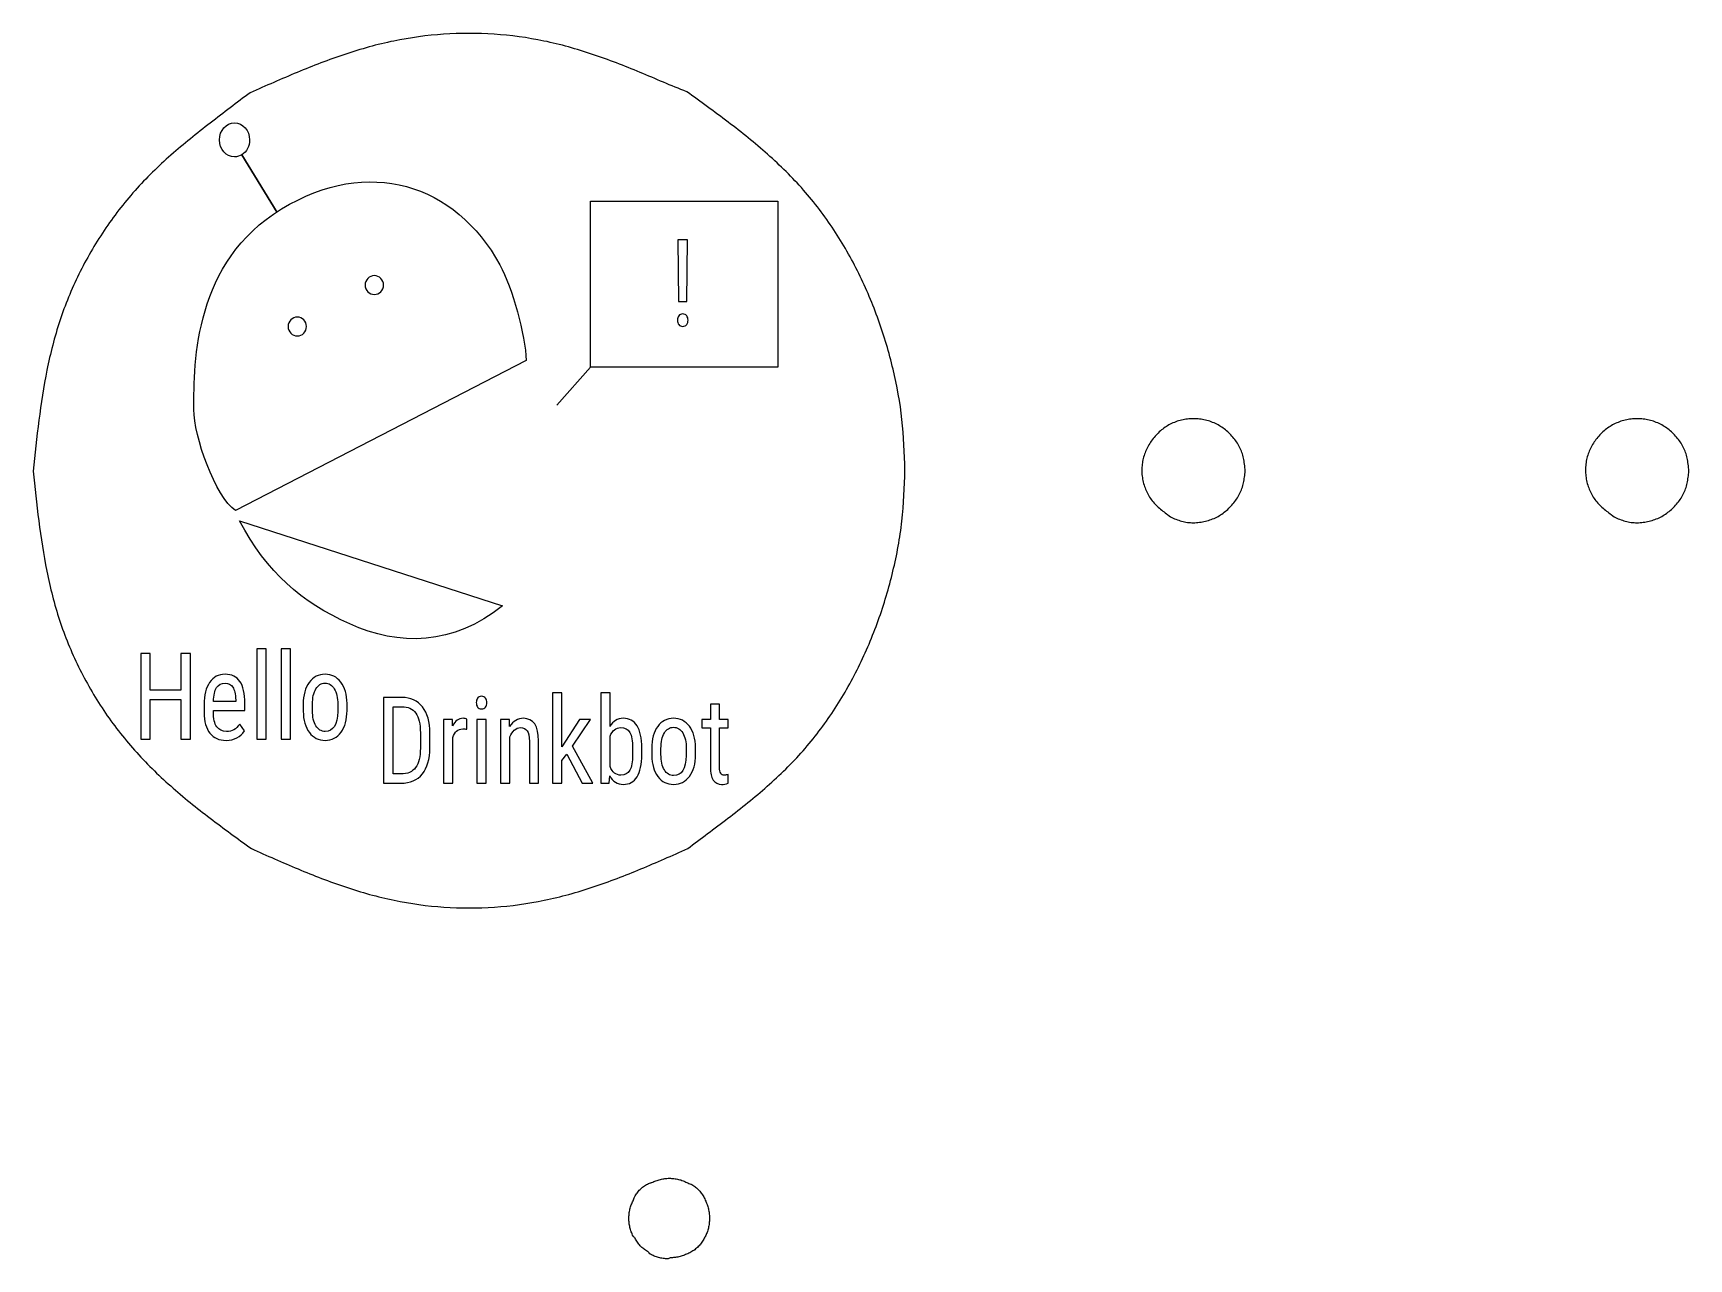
# Model space of a CAD drawing. Extents: x 594 to 1131, y 303 to 853.
# Drawn here: x 680.4 to 736.9, y 757.6 to 799.4 of the extents above; entities that cross this region are included whole.
import ezdxf

# ---------------------------------------------------------------- set-up
doc = ezdxf.new("R2010")
doc.units = 0
doc.layers.get('0').update_dxf_attribs({"linetype": 'CONTINUOUS'})

msp = doc.modelspace()

# ---------------------------------------------------------------- linework, layer by layer
at = {"color": 0}
for p, q in [((687.509558, 795.301852), (688.712397, 793.329554)), ((688.712397, 793.329554), (687.509558, 795.301852)), ((699.393688, 793.712115), (705.791268, 793.712115)), ((699.393688, 788.05327), (699.393688, 793.712115)), ((699.393688, 793.712115), (705.791266, 793.712115)), ((699.393688, 788.05327), (699.393688, 793.712115)), ((705.791266, 793.712115), (705.791266, 788.05327)), ((705.791268, 793.712115), (705.791268, 788.05327)), ((702.704044, 792.393861), (702.372027, 792.393861)), ((702.372027, 792.393861), (702.395232, 790.293899)), ((702.679053, 790.293899), (702.704044, 792.393861)), ((702.395232, 790.293899), (702.679053, 790.293899)), ((697.204942, 788.279176), (687.292233, 783.164139)), ((699.393688, 788.05327), (698.245909, 786.76114)), ((705.791268, 788.05327), (699.393688, 788.05327)), ((705.791266, 788.05327), (699.393688, 788.05327)), ((687.429729, 782.815679), (696.394533, 779.914667)), ((684.382921, 778.288715), (684.056259, 778.288715)), ((684.056259, 778.288715), (684.056259, 775.362835)), ((684.382921, 777.030747), (684.382921, 778.288715)), ((685.757401, 778.288715), (685.428954, 778.288715)), ((685.428954, 778.288715), (685.428954, 777.030747)), ((685.757401, 775.362835), (685.757401, 778.288715)), ((688.331427, 778.449477), (688.015475, 778.449477)), ((688.015475, 778.449477), (688.015475, 775.362835)), ((688.331427, 775.362835), (688.331427, 778.449477)), ((689.16861, 778.449477), (688.852658, 778.449477)), ((688.852658, 778.449477), (688.852658, 775.362835)), ((689.16861, 775.362835), (689.16861, 778.449477)), ((685.428954, 777.030747), (684.382921, 777.030747)), ((684.382921, 775.362835), (684.382921, 776.71525)), ((684.382921, 776.71525), (685.428954, 776.71525)), ((685.428954, 776.71525), (685.428954, 775.362835)), ((687.296104, 776.648936), (686.535678, 776.648936)), ((687.296104, 776.697164), (687.296104, 776.648936)), ((692.96099, 776.784786), (692.341582, 776.784786)), ((692.341582, 776.784786), (692.341582, 773.858906)), ((698.419638, 776.945548), (698.103686, 776.945548)), ((698.103686, 776.945548), (698.103686, 773.858906)), ((698.419638, 775.098787), (698.419638, 776.945548)), ((700.065443, 776.945548), (699.751276, 776.945548)), ((699.751276, 776.945548), (699.751276, 773.858906)), ((700.065443, 775.794086), (700.065443, 776.945548)), ((686.219726, 776.538411), (686.219726, 776.275162)), ((686.533893, 776.293248), (686.533893, 776.343487)), ((686.533893, 776.343487), (687.612056, 776.343487)), ((687.612056, 776.343487), (687.612056, 776.576592)), ((689.598804, 776.550469), (689.598804, 776.313344)), ((689.914756, 776.345496), (689.914756, 776.552478)), ((690.776929, 776.550469), (690.776929, 776.305305)), ((691.092881, 776.345496), (691.092881, 776.574583)), ((692.668244, 774.174402), (692.668244, 776.469289)), ((692.668244, 776.469289), (692.96099, 776.469289)), ((694.690692, 776.03322), (694.383666, 776.03322)), ((694.383666, 776.03322), (694.383666, 773.858906)), ((694.696048, 775.812172), (694.690692, 776.03322)), ((695.181578, 775.699638), (695.179793, 776.045277)), ((695.836687, 776.03322), (695.520735, 776.03322)), ((695.520735, 776.03322), (695.520735, 773.858906)), ((695.836687, 773.858906), (695.836687, 776.03322)), ((696.332928, 776.03322), (696.332928, 773.858906)), ((696.631029, 776.03322), (696.332928, 776.03322)), ((696.639954, 775.798105), (696.631029, 776.03322)), ((699.021196, 776.03322), (698.419638, 775.098787)), ((698.785571, 775.124911), (699.399624, 776.03322)), ((699.399624, 776.03322), (699.021196, 776.03322)), ((703.487362, 776.03322), (703.192831, 776.03322)), ((703.192831, 776.03322), (703.192831, 775.745857)), ((703.487362, 776.559718), (703.487362, 776.03322)), ((703.801529, 776.559718), (703.487362, 776.559718)), ((703.801529, 776.03322), (703.801529, 776.559718)), ((704.09249, 776.03322), (703.801529, 776.03322)), ((704.09249, 775.745857), (704.09249, 776.03322)), ((687.595991, 775.648188), (687.431767, 775.873256)), ((693.596464, 775.574262), (693.596464, 775.055363)), ((693.919556, 775.072664), (693.919556, 775.56299)), ((700.065443, 774.427227), (700.065443, 775.46088)), ((703.192831, 775.745857), (703.487362, 775.745857)), ((703.487362, 775.745857), (703.487362, 774.395451)), ((703.801529, 774.395765), (703.801529, 775.745857)), ((703.801529, 775.745857), (704.09249, 775.745857)), ((684.056259, 775.362835), (684.382921, 775.362835)), ((685.428954, 775.362835), (685.757401, 775.362835)), ((688.015475, 775.362835), (688.331427, 775.362835)), ((688.852658, 775.362835), (689.16861, 775.362835)), ((694.699618, 773.858906), (694.699618, 775.414284)), ((696.64888, 773.858906), (696.64888, 775.438399)), ((697.314699, 775.287684), (697.314699, 773.858906)), ((697.628866, 773.858906), (697.628866, 775.30376)), ((699.479951, 773.858906), (698.785571, 775.124911)), ((700.834795, 775.045409), (700.834795, 774.826653)), ((701.148962, 774.841567), (701.148962, 775.056587)), ((701.486334, 775.04654), (701.486334, 774.809415)), ((701.802286, 774.841567), (701.802286, 775.048549)), ((702.664459, 775.04654), (702.664459, 774.801377)), ((702.980411, 774.841567), (702.980411, 775.070654)), ((698.419638, 774.636595), (698.587431, 774.853624)), ((698.419638, 773.858906), (698.419638, 774.636595)), ((698.587431, 774.853624), (699.112233, 773.858906)), ((692.341582, 773.858906), (692.923504, 773.858906)), ((692.930645, 774.174402), (692.668244, 774.174402)), ((694.383666, 773.858906), (694.699618, 773.858906)), ((695.520735, 773.858906), (695.836687, 773.858906)), ((696.332928, 773.858906), (696.64888, 773.858906)), ((697.314699, 773.858906), (697.628866, 773.858906)), ((698.103686, 773.858906), (698.419638, 773.858906)), ((699.112233, 773.858906), (699.479951, 773.858906)), ((699.751276, 773.858906), (700.038668, 773.858906)), ((700.038668, 773.858906), (700.054733, 774.116126)), ((704.090705, 773.858654), (704.094275, 774.158326))]:
    msp.add_line(p, q, dxfattribs=at)
at = {"color": 7}
for points in [[(692.688719, 799.180282), (692.123384, 799.063495), (691.566568, 798.906677), (691.018934, 798.723982)], [(694.388747, 799.410946), (693.817696, 799.372555), (693.249027, 799.296064), (692.688719, 799.180282)], [(696.110893, 799.411184), (695.537647, 799.449602), (694.961993, 799.449469), (694.388747, 799.410946)], [(697.810418, 799.180282), (697.250348, 799.296434), (696.681811, 799.372926), (696.110893, 799.411184)], [(699.472318, 798.724167), (698.927383, 798.906836), (698.373186, 799.063575), (697.810418, 799.180282)], [(691.018934, 798.723982), (690.469712, 798.540705), (689.929776, 798.331393), (689.395159, 798.109699)], [(701.088288, 798.109858), (700.556316, 798.331552), (700.018974, 798.540917), (699.472318, 798.724167)], [(689.395159, 798.109699), (688.857976, 797.886946), (688.326163, 797.651705), (687.794351, 797.416438)], [(702.681264, 797.451707), (702.152071, 797.651732), (701.622878, 797.887026), (701.088288, 798.109858)], [(687.794351, 797.416438), (687.32543, 797.075496), (686.891778, 796.734527), (686.430953, 796.382631)], [(704.091996, 796.41327), (703.627362, 796.767018), (703.154313, 797.109362), (702.681264, 797.451707)], [(686.430953, 796.382631), (685.972404, 796.032455), (685.521871, 795.671431), (685.089277, 795.289293)], [(705.440604, 795.314852), (705.006343, 795.699503), (704.553324, 796.062009), (704.091996, 796.41327)], [(685.089277, 795.289293), (684.658033, 794.90832), (684.244622, 794.506312), (683.861611, 794.076867)], [(706.664963, 794.096472), (706.284572, 794.529013), (705.871822, 794.932847), (705.440604, 795.314852)], [(707.697341, 792.739477), (707.384524, 793.214563), (707.040487, 793.669514), (706.664963, 794.096472)], [(683.861611, 794.076867), (683.480108, 793.649115), (683.128794, 793.194084), (682.809548, 792.717808)], [(682.809548, 792.717808), (682.488979, 792.2396), (682.200742, 791.739961), (681.947191, 791.223097)], [(708.549643, 791.247492), (708.296173, 791.761524), (708.012592, 792.26074), (707.697341, 792.739477)], [(681.947191, 791.223097), (681.69462, 790.708271), (681.476471, 790.176353), (681.296846, 789.631973)], [(709.221897, 789.65941), (709.028142, 790.200827), (708.80404, 790.731607), (708.549643, 791.247492)], [(681.296846, 789.631973), (681.115818, 789.083306), (680.973948, 788.521993), (680.859278, 787.955705)], [(709.718652, 787.985682), (709.583185, 788.552314), (709.418085, 789.111299), (709.221897, 789.65941)], [(680.859278, 787.955705), (680.74429, 787.387697), (680.656686, 786.814716), (680.582524, 786.240199)], [(710.022023, 786.272743), (709.959238, 786.848926), (709.853642, 787.421088), (709.718652, 787.985682)], [(680.582524, 786.240199), (680.508017, 785.662852), (680.44711, 785.083944), (680.386176, 784.505036)], [(710.124734, 784.540331), (710.104626, 785.119133), (710.08465, 785.697936), (710.022023, 786.272743)], [(719.46024, 786.221361), (719.394676, 786.201517), (719.330303, 786.178022), (719.26757, 786.150638)], [(719.659974, 786.268774), (719.592558, 786.257001), (719.525804, 786.241099), (719.46024, 786.221361)], [(719.864259, 786.292852), (719.795784, 786.288883), (719.727522, 786.280945), (719.659974, 786.268774)], [(720.06984, 786.292984), (720.001392, 786.296847), (719.932706, 786.296847), (719.864259, 786.292852)], [(720.274072, 786.268907), (720.20655, 786.280813), (720.138314, 786.289015), (720.06984, 786.292984)], [(720.473753, 786.221123), (720.408215, 786.240967), (720.341514, 786.256948), (720.274072, 786.268907)], [(720.666396, 786.150268), (720.603663, 786.177652), (720.53929, 786.201306), (720.473753, 786.221123)], [(734.594274, 786.221097), (734.52879, 786.201253), (734.464443, 786.177599), (734.40171, 786.150241)], [(734.793823, 786.26888), (734.72646, 786.256974), (734.659785, 786.240914), (734.594274, 786.221097)], [(734.998028, 786.292957), (734.929554, 786.288989), (734.861345, 786.281051), (734.793823, 786.26888)], [(735.203636, 786.292957), (735.135162, 786.296926), (735.066476, 786.296926), (734.998028, 786.292957)], [(735.407921, 786.26888), (735.340373, 786.280787), (735.272137, 786.288989), (735.203636, 786.292957)], [(735.607628, 786.221097), (735.542065, 786.24094), (735.475363, 786.256895), (735.407921, 786.26888)], [(735.800271, 786.150241), (735.737512, 786.177626), (735.673166, 786.201279), (735.607628, 786.221097)], [(718.621273, 785.656105), (718.577934, 785.603638), (718.537373, 785.548843), (718.499882, 785.492037)], [(718.760496, 785.807315), (718.711363, 785.759504), (718.664929, 785.708969), (718.621273, 785.656105)], [(718.915489, 785.941961), (718.861276, 785.900131), (718.80955, 785.855072), (718.760496, 785.807315)], [(719.085087, 786.05724), (719.02627, 786.022368), (718.969649, 785.983765), (718.915489, 785.941961)], [(719.26757, 786.150638), (719.204917, 786.12328), (719.143904, 786.092112), (719.085087, 786.05724)], [(720.848932, 786.05724), (720.790036, 786.091901), (720.729023, 786.122936), (720.666396, 786.150268)], [(721.017498, 785.944131), (720.963576, 785.985062), (720.907299, 786.022924), (720.848932, 786.05724)], [(721.172359, 785.812315), (721.123199, 785.859014), (721.071526, 785.90312), (721.017498, 785.944131)], [(721.312773, 785.663963), (721.268561, 785.715795), (721.22173, 785.765378), (721.172359, 785.812315)], [(721.436307, 785.502753), (721.398101, 785.558686), (721.356747, 785.612449), (721.312773, 785.663963)], [(733.755122, 785.663963), (733.71173, 785.612502), (733.671116, 785.558686), (733.633572, 785.502806)], [(733.894742, 785.812289), (733.84553, 785.765458), (733.79891, 785.715901), (733.755122, 785.663963)], [(734.049868, 785.944131), (733.995707, 785.903147), (733.943928, 785.859094), (733.894742, 785.812289)], [(734.218936, 786.05724), (734.16041, 786.022924), (734.103975, 785.985062), (734.049868, 785.944131)], [(734.40171, 786.150241), (734.339004, 786.12291), (734.277938, 786.091848), (734.218936, 786.05724)], [(735.982781, 786.05724), (735.923911, 786.091874), (735.862898, 786.12291), (735.800271, 786.150241)], [(736.151347, 785.944131), (736.097425, 785.985062), (736.041148, 786.022924), (735.982781, 786.05724)], [(736.306208, 785.812289), (736.257048, 785.859014), (736.205375, 785.90312), (736.151347, 785.944131)], [(736.446622, 785.663963), (736.40241, 785.715795), (736.355579, 785.765378), (736.306208, 785.812289)], [(736.570156, 785.502753), (736.53195, 785.558686), (736.490596, 785.612449), (736.446622, 785.663963)], [(718.314224, 785.129584), (718.290676, 785.066878), (718.270462, 785.002823), (718.25411, 784.937841)], [(718.396985, 785.31601), (718.365923, 785.2555), (718.338248, 785.193243), (718.314224, 785.129584)], [(718.499882, 785.492037), (718.462417, 785.435284), (718.428021, 785.37652), (718.396985, 785.31601)], [(721.540235, 785.329266), (721.509253, 785.38922), (721.474354, 785.447058), (721.436307, 785.502753)], [(721.619822, 785.145248), (721.597861, 785.208377), (721.570927, 785.269867), (721.540235, 785.329266)], [(721.673612, 784.948689), (721.659589, 785.015205), (721.642232, 785.081086), (721.619822, 785.145248)], [(733.448073, 785.145248), (733.423731, 785.081007), (733.403226, 785.015284), (733.386742, 784.948557)], [(733.530596, 785.329318), (733.499561, 785.269628), (733.471965, 785.208166), (733.448073, 785.145248)], [(733.633572, 785.502806), (733.596054, 785.446952), (733.561632, 785.389008), (733.530596, 785.329318)], [(736.674084, 785.329266), (736.643102, 785.38922), (736.608203, 785.447058), (736.570156, 785.502753)], [(736.753671, 785.145248), (736.731711, 785.208377), (736.704803, 785.269867), (736.674084, 785.329266)], [(736.807461, 784.948689), (736.793438, 785.015205), (736.776081, 785.081086), (736.753671, 785.145248)], [(680.386176, 784.505036), (680.446184, 783.962322), (680.506165, 783.384287), (680.579745, 782.807813)], [(710.020039, 782.805088), (710.083512, 783.380794), (710.104123, 783.960576), (710.124734, 784.540331)], [(718.203099, 784.540331), (718.202966, 784.471804), (718.207411, 784.403224), (718.215878, 784.335199)], [(718.216592, 784.740435), (718.208126, 784.674104), (718.203363, 784.607218), (718.203099, 784.540331)], [(718.25411, 784.937841), (718.237706, 784.872859), (718.225191, 784.806925), (718.216592, 784.740435)], [(721.70732, 784.746044), (721.698271, 784.813937), (721.687688, 784.881643), (721.673612, 784.948689)], [(721.706261, 784.304852), (721.715522, 784.371447), (721.723195, 784.438255), (721.730868, 784.505036)], [(721.730868, 784.505036), (721.723459, 784.573668), (721.716315, 784.677597), (721.70732, 784.746044)], [(733.349489, 784.745859), (733.341022, 784.677676), (733.337054, 784.609017), (733.337054, 784.540331)], [(733.337054, 784.540331), (733.337107, 784.471751), (733.341525, 784.403171), (733.349727, 784.335067)], [(733.386742, 784.948557), (733.370338, 784.881829), (733.357823, 784.814095), (733.349489, 784.745859)], [(736.841169, 784.746044), (736.83212, 784.813937), (736.821537, 784.881643), (736.807461, 784.948689)], [(736.841116, 784.299348), (736.850112, 784.36777), (736.85752, 784.436403), (736.864664, 784.505036)], [(736.864664, 784.505036), (736.857255, 784.573668), (736.850165, 784.677597), (736.841169, 784.746044)], [(718.215878, 784.335199), (718.224318, 784.267016), (718.236754, 784.199389), (718.253211, 784.132714)], [(718.253211, 784.132714), (718.269615, 784.065827), (718.29012, 783.999919), (718.314224, 783.935388)], [(718.314224, 783.935388), (718.338036, 783.87202), (718.365129, 783.809975), (718.395874, 783.749729)], [(721.619822, 783.915782), (721.641518, 783.978435), (721.658504, 784.042676), (721.672342, 784.107499)], [(721.672342, 784.107499), (721.686365, 784.172798), (721.696948, 784.238732), (721.706261, 784.304852)], [(733.349727, 784.335067), (733.358326, 784.266937), (733.370762, 784.199309), (733.387219, 784.132634)], [(733.387219, 784.132634), (733.403623, 784.065801), (733.424049, 783.999919), (733.448073, 783.935388)], [(733.448073, 783.935388), (733.471621, 783.872046), (733.498873, 783.810002), (733.529564, 783.749756)], [(736.753671, 783.900119), (736.776161, 783.96428), (736.793491, 784.030161), (736.807461, 784.096678)], [(736.807461, 784.096678), (736.821484, 784.163749), (736.832067, 784.23143), (736.841116, 784.299348)], [(718.395874, 783.749729), (718.426513, 783.689669), (718.460644, 783.631381), (718.498347, 783.575448)], [(718.498347, 783.575448), (718.535812, 783.519912), (718.576796, 783.466731), (718.621273, 783.416672)], [(718.621273, 783.416672), (718.665987, 783.366375), (718.714247, 783.319252), (718.764544, 783.274538)], [(721.172676, 783.237946), (721.221968, 783.285888), (721.268667, 783.336477), (721.312773, 783.389235)], [(721.312773, 783.389235), (721.35672, 783.441807), (721.398075, 783.496523), (721.43628, 783.553382)], [(721.43628, 783.553382), (721.474301, 783.60995), (721.5092, 783.668661), (721.540182, 783.729409)], [(721.540182, 783.729409), (721.5709, 783.789655), (721.597756, 783.851912), (721.619822, 783.915782)], [(733.529564, 783.749756), (733.560203, 783.689669), (733.594361, 783.631381), (733.63209, 783.575475)], [(733.63209, 783.575475), (733.669582, 783.519939), (733.710619, 783.466731), (733.755122, 783.416672)], [(733.755122, 783.416672), (733.799863, 783.366375), (733.848123, 783.319252), (733.898447, 783.274538)], [(736.306155, 783.232945), (736.355553, 783.279935), (736.402384, 783.329545), (736.446622, 783.381403)], [(736.446622, 783.381403), (736.490596, 783.43297), (736.531977, 783.486734), (736.570183, 783.542667)], [(736.570183, 783.542667), (736.608203, 783.598361), (736.643102, 783.656199), (736.674084, 783.716154)], [(736.674084, 783.716154), (736.704803, 783.775553), (736.731658, 783.837016), (736.753671, 783.900119)], [(680.579745, 782.807813), (680.652982, 782.23417), (680.739686, 781.662061), (680.853854, 781.0949)], [(709.713678, 781.089609), (709.8497, 781.65497), (709.956406, 782.227978), (710.020039, 782.805088)], [(718.764544, 783.274538), (718.815159, 783.229532), (718.867811, 783.186987), (718.921416, 783.145659)], [(718.921416, 783.145659), (718.975364, 783.104067), (719.030213, 783.063744), (719.085087, 783.023395)], [(719.085087, 783.023395), (719.147635, 782.95971), (719.210182, 782.931294), (719.273418, 782.904386)], [(719.273418, 782.904386), (719.336177, 782.877689), (719.399597, 782.852501), (719.464209, 782.830541)], [(719.464209, 782.830541), (719.528344, 782.808845), (719.593643, 782.790086), (719.659974, 782.77646)], [(720.274045, 782.776513), (720.341646, 782.788895), (720.408586, 782.804876), (720.474388, 782.824693)], [(720.474388, 782.824693), (720.539872, 782.844537), (720.604245, 782.8679), (720.666978, 782.895205)], [(720.666978, 782.895205), (720.729473, 782.922404), (720.790327, 782.95336), (720.848932, 782.988126)], [(720.848932, 782.988126), (720.90759, 783.022919), (720.963973, 783.061495), (721.017895, 783.103247)], [(721.017895, 783.103247), (721.072002, 783.14513), (721.123622, 783.190215), (721.172676, 783.237946)], [(733.898447, 783.274538), (733.949035, 783.229559), (734.001713, 783.186987), (734.055291, 783.145659)], [(734.055291, 783.145659), (734.109214, 783.104067), (734.164088, 783.063744), (734.218936, 783.023395)], [(734.218936, 783.023395), (734.281484, 782.959737), (734.344031, 782.93132), (734.40724, 782.904412)], [(734.40724, 782.904412), (734.469999, 782.877716), (734.53342, 782.852554), (734.598031, 782.830567)], [(734.598031, 782.830567), (734.662166, 782.808871), (734.727465, 782.790112), (734.793823, 782.77646)], [(735.407921, 782.776407), (735.475469, 782.788895), (735.542303, 782.805061), (735.608025, 782.824958)], [(735.608025, 782.824958), (735.673483, 782.844802), (735.737803, 782.868323), (735.800536, 782.895602)], [(735.800536, 782.895602), (735.863057, 782.922774), (735.923991, 782.953625), (735.982781, 782.988126)], [(735.982781, 782.988126), (736.041122, 783.022363), (736.097372, 783.060172), (736.151241, 783.101077)], [(736.151241, 783.101077), (736.205296, 783.142087), (736.256969, 783.18622), (736.306155, 783.232945)], [(719.659974, 782.77646), (719.726755, 782.762701), (719.794567, 782.754235), (719.862645, 782.750001)], [(719.862645, 782.750001), (719.931251, 782.745768), (720.000122, 782.746297), (720.068702, 782.750001)], [(720.068702, 782.750001), (720.137573, 782.755346), (720.206153, 782.764077), (720.274045, 782.776513)], [(734.793823, 782.77646), (734.860604, 782.762701), (734.928469, 782.75397), (734.996547, 782.749948)], [(734.996547, 782.749948), (735.06518, 782.745715), (735.134051, 782.746244), (735.202631, 782.749948)], [(735.202631, 782.749948), (735.271475, 782.75524), (735.340055, 782.763971), (735.407921, 782.776407)], [(680.853854, 781.0949), (680.967651, 780.529512), (681.108727, 779.969045), (681.289014, 779.421226)], [(709.214065, 779.413394), (709.411074, 779.962351), (709.577153, 780.52213), (709.713678, 781.089609)], [(681.289014, 779.421226), (681.467846, 778.877904), (681.685228, 778.347044), (681.937005, 777.833196)], [(708.539351, 777.822322), (708.794568, 778.339186), (709.019411, 778.870998), (709.214065, 779.413394)], [(681.937005, 777.833196), (682.189788, 777.317285), (682.477231, 776.818546), (682.796874, 776.341184)], [(707.684615, 776.327611), (708.000739, 776.807222), (708.285113, 777.307363), (708.539351, 777.822322)], [(682.796874, 776.341184), (683.115248, 775.865702), (683.465582, 775.411412), (683.845947, 774.984163)], [(706.649274, 774.968473), (707.025908, 775.396013), (707.370898, 775.851705), (707.684615, 776.327611)], [(683.845947, 774.984163), (684.230228, 774.552575), (684.645174, 774.148609), (685.078112, 773.76581)], [(705.429359, 773.756073), (705.858937, 774.136253), (706.270152, 774.538102), (706.649274, 774.968473)], [(685.078112, 773.76581), (685.512346, 773.381846), (685.964704, 773.019156), (686.425159, 772.667392)], [(704.086149, 772.662735), (704.545598, 773.012409), (704.996792, 773.373247), (705.429359, 773.756073)], [(686.425159, 772.667392), (686.887862, 772.313882), (687.358767, 771.971406), (687.829646, 771.628929)], [(702.716533, 771.628929), (703.152355, 771.969765), (703.623446, 772.310601), (704.086149, 772.662735)], [(687.829646, 771.628929), (688.358839, 771.393635), (688.888033, 771.158341), (689.42265, 770.935535)], [(701.115751, 770.935694), (701.652935, 771.158447), (702.184747, 771.393688), (702.716533, 771.628929)], [(689.42265, 770.935535), (689.954621, 770.713814), (690.491963, 770.504476), (691.038619, 770.321226)], [(699.491977, 770.321411), (700.041199, 770.504661), (700.581134, 770.714), (701.115751, 770.935694)], [(691.038619, 770.321226), (691.583555, 770.138557), (692.137751, 769.981792), (692.700493, 769.865084)], [(692.700493, 769.865084), (693.26059, 769.748932), (693.829126, 769.672441), (694.400044, 769.634182)], [(696.122191, 769.634447), (696.693241, 769.672838), (697.26191, 769.749329), (697.822192, 769.865084)], [(697.822192, 769.865084), (698.387527, 769.981898), (698.944369, 770.13869), (699.491977, 770.321411)], [(694.400044, 769.634182), (694.97329, 769.595765), (695.548944, 769.595923), (696.122191, 769.634447)], [(701.30813, 760.165856), (701.330619, 760.17935), (701.353347, 760.192764), (701.376048, 760.206073)], [(701.376048, 760.206073), (701.435606, 760.217185), (701.459868, 760.228033), (701.484236, 760.238802)], [(701.484236, 760.238802), (701.508578, 760.249649), (701.533052, 760.260233), (701.557685, 760.270181)], [(701.557685, 760.270181), (701.582291, 760.280235), (701.607083, 760.28976), (701.632139, 760.298836)], [(701.632139, 760.298836), (701.657009, 760.307567), (701.681933, 760.315769), (701.707174, 760.323442)], [(701.707174, 760.323442), (701.73231, 760.330744), (701.757842, 760.337623), (701.783454, 760.343709)], [(701.783454, 760.343709), (701.809118, 760.3499), (701.834889, 760.355456), (701.860791, 760.360219)], [(701.860791, 760.360219), (701.885133, 760.364743), (701.909501, 760.368712), (701.934002, 760.371887)], [(701.934002, 760.371887), (701.958608, 760.375062), (701.983055, 760.377708), (702.007688, 760.37956)], [(702.007688, 760.37956), (702.032294, 760.382126), (702.056927, 760.382391), (702.081586, 760.382391)], [(702.081586, 760.382391), (702.108838, 760.382603), (702.136117, 760.38247), (702.163316, 760.379824)], [(702.163316, 760.379824), (702.190568, 760.377205), (702.217741, 760.375618), (702.244834, 760.372443)], [(702.244834, 760.372443), (702.27198, 760.369162), (702.299021, 760.364928), (702.325929, 760.360166)], [(702.325929, 760.360166), (702.351858, 760.355721), (702.377814, 760.350429), (702.403531, 760.344344)], [(702.403531, 760.344344), (702.429196, 760.338258), (702.454675, 760.331644), (702.479916, 760.324236)], [(702.479916, 760.324236), (702.505052, 760.316483), (702.530029, 760.308281), (702.554555, 760.298756)], [(702.554555, 760.298756), (702.577045, 760.290104), (702.599429, 760.280844), (702.621442, 760.270684)], [(702.621442, 760.270684), (702.643403, 760.26063), (702.66531, 760.250046), (702.686979, 760.239225)], [(702.686979, 760.239225), (702.708675, 760.228377), (702.730292, 760.217264), (702.751855, 760.206073)], [(702.751855, 760.206073), (702.809878, 760.192843), (702.832633, 760.179508), (702.855175, 760.165909)], [(700.849184, 759.61203), (700.860032, 759.633726), (700.871144, 759.655316), (700.882177, 759.676906)], [(700.882177, 759.676906), (700.895406, 759.734876), (700.908768, 759.757577), (700.922394, 759.780093)], [(700.922394, 759.780093), (700.935888, 759.802583), (700.94991, 759.824834), (700.964463, 759.846716)], [(700.964463, 759.846716), (700.979015, 759.868676), (700.994175, 759.890001), (701.010209, 759.910771)], [(701.010209, 759.910771), (701.026349, 759.931673), (701.043335, 759.951755), (701.061168, 759.971123)], [(701.061168, 759.971123), (701.078895, 759.990437), (701.09768, 760.009223), (701.117101, 760.027082)], [(701.117101, 760.027082), (701.136415, 760.044809), (701.156629, 760.061901), (701.177452, 760.078014)], [(701.177452, 760.078014), (701.198354, 760.094154), (701.219653, 760.109235), (701.241508, 760.123787)], [(701.241508, 760.123787), (701.263468, 760.138339), (701.285667, 760.152256), (701.30813, 760.165856)], [(702.855175, 760.165909), (702.877665, 760.152415), (702.899969, 760.138419), (702.92185, 760.123867)], [(702.92185, 760.123867), (702.943546, 760.109314), (702.965056, 760.094127), (702.98572, 760.078014)], [(702.98572, 760.078014), (703.006358, 760.061875), (703.026466, 760.044783), (703.045754, 760.026897)], [(703.045754, 760.026897), (703.065069, 760.008905), (703.083669, 759.990278), (703.101529, 759.970884)], [(703.101529, 759.970884), (703.11952, 759.95157), (703.136533, 759.931409), (703.152964, 759.910771)], [(703.152964, 759.910771), (703.169368, 759.890134), (703.185058, 759.86902), (703.200006, 759.847351)], [(703.200006, 759.847351), (703.215088, 759.825655), (703.22919, 759.803588), (703.24271, 759.781019)], [(703.24271, 759.781019), (703.256204, 759.75853), (703.268904, 759.735511), (703.281022, 759.712175)], [(703.281022, 759.712175), (703.293193, 759.688627), (703.304834, 759.664523), (703.31555, 759.640235)], [(703.31555, 759.640235), (703.326398, 759.615893), (703.336452, 759.591313), (703.346268, 759.566495)], [(700.705779, 759.006637), (700.708425, 759.033889), (700.70869, 759.061141), (700.710542, 759.088367)], [(700.710542, 759.088367), (700.71332, 759.115566), (700.714643, 759.142739), (700.717553, 759.169885)], [(700.717553, 759.169885), (700.720146, 759.197005), (700.723586, 759.224045), (700.728084, 759.25098)], [(700.728084, 759.25098), (700.732238, 759.276909), (700.737265, 759.302891), (700.743086, 759.328556)], [(700.743086, 759.328556), (700.748933, 759.35422), (700.755812, 759.379752), (700.763485, 759.404967)], [(700.763485, 759.404967), (700.771264, 759.430103), (700.779995, 759.455053), (700.78952, 759.479606)], [(700.78952, 759.479606), (700.798145, 759.502096), (700.80767, 759.524453), (700.817725, 759.546493)], [(700.817725, 759.546493), (700.827779, 759.568453), (700.838362, 759.590334), (700.849184, 759.61203)], [(703.346268, 759.566495), (703.356058, 759.541624), (703.365054, 759.516595), (703.373785, 759.49138)], [(703.373785, 759.49138), (703.382516, 759.466509), (703.390718, 759.441374), (703.398127, 759.416106)], [(703.398127, 759.416106), (703.405932, 759.390971), (703.412811, 759.365491), (703.419161, 759.33988)], [(703.419161, 759.33988), (703.425431, 759.314215), (703.430723, 759.28863), (703.435221, 759.262727)], [(703.435221, 759.262727), (703.439428, 759.238386), (703.442603, 759.214044), (703.445513, 759.189596)], [(703.445513, 759.189596), (703.44808, 759.16499), (703.450461, 759.14049), (703.452313, 759.115883)], [(703.452313, 759.115883), (703.454959, 759.091277), (703.455753, 759.066592), (703.45734, 759.041932)], [(700.711071, 758.932712), (700.708425, 758.957319), (700.707367, 758.982004), (700.705779, 759.006637)], [(700.71795, 758.859052), (700.715304, 758.883659), (700.712923, 758.908133), (700.711071, 758.932712)], [(700.727899, 758.785842), (700.724036, 758.810184), (700.720596, 758.834578), (700.71795, 758.859052)], [(700.743826, 758.708504), (700.737688, 758.734169), (700.732396, 758.759887), (700.727899, 758.785842)], [(700.764543, 758.632199), (700.756791, 758.657334), (700.749912, 758.682866), (700.743826, 758.708504)], [(700.789414, 758.557189), (700.780418, 758.58206), (700.772216, 758.606984), (700.764543, 758.632199)], [(700.81828, 758.482709), (700.808226, 758.507315), (700.798436, 758.53216), (700.789414, 758.557189)], [(703.373705, 758.533668), (703.365054, 758.511178), (703.355529, 758.488794), (703.345501, 758.466781)], [(703.399714, 758.608333), (703.391962, 758.583198), (703.38323, 758.558221), (703.373705, 758.533668)], [(703.420087, 758.684745), (703.414266, 758.65908), (703.407387, 758.633548), (703.399714, 758.608333)], [(703.435115, 758.762321), (703.430935, 758.736392), (703.425908, 758.710409), (703.420087, 758.684745)], [(703.445646, 758.843416), (703.442788, 758.816296), (703.439349, 758.789229), (703.435115, 758.762321)], [(703.452393, 758.924907), (703.449879, 758.897708), (703.448556, 758.870535), (703.445646, 758.843416)], [(703.45734, 759.041932), (703.454774, 758.979385), (703.454245, 758.952133), (703.452393, 758.924907)], [(700.849607, 758.409287), (700.838759, 758.433629), (700.82844, 758.458103), (700.81828, 758.482709)], [(700.917446, 758.336368), (700.906598, 758.36071), (700.860323, 758.384919), (700.849607, 758.409287)], [(700.957689, 758.268449), (700.943931, 758.290939), (700.930755, 758.313667), (700.917446, 758.336368)], [(700.999758, 758.201827), (700.985206, 758.223788), (700.971289, 758.245986), (700.957689, 758.268449)], [(701.045504, 758.137772), (701.029365, 758.158674), (701.014284, 758.179973), (700.999758, 758.201827)], [(701.096463, 758.07742), (701.078736, 758.096735), (701.061618, 758.116949), (701.045504, 758.137772)], [(701.15237, 758.021487), (701.133055, 758.039214), (701.114296, 758.058), (701.096463, 758.07742)], [(701.212721, 757.970555), (701.191819, 757.986695), (701.171764, 758.003681), (701.15237, 758.021487)], [(701.276777, 757.924782), (701.254816, 757.939334), (701.233491, 757.954495), (701.212721, 757.970555)], [(702.98572, 757.970555), (702.965083, 757.954151), (702.943969, 757.938461), (702.9223, 757.923512)], [(703.04586, 758.02199), (703.026546, 758.003998), (703.006358, 757.986986), (702.98572, 757.970555)], [(703.101873, 758.077764), (703.083881, 758.05845), (703.065228, 758.039849), (703.04586, 758.02199)], [(703.152964, 758.137772), (703.136824, 758.117134), (703.119732, 758.097052), (703.101873, 758.077764)], [(703.198816, 758.201669), (703.184264, 758.179708), (703.169103, 758.158436), (703.152964, 758.137772)], [(703.240858, 758.268317), (703.2271, 758.245828), (703.213341, 758.22355), (703.198816, 758.201669)], [(703.281022, 758.336368), (703.268322, 758.313349), (703.254564, 758.29078), (703.240858, 758.268317)], [(703.314042, 758.401244), (703.303459, 758.379548), (703.292611, 758.357641), (703.281022, 758.336368)], [(703.345501, 758.466781), (703.335447, 758.444821), (703.324599, 758.423019), (703.314042, 758.401244)], [(701.343399, 757.882713), (701.320909, 757.896207), (701.298658, 757.91023), (701.276777, 757.924782)], [(701.411317, 757.807228), (701.388563, 757.855805), (701.365915, 757.869087), (701.343399, 757.882713)], [(701.47622, 757.774208), (701.454524, 757.785056), (701.432907, 757.796168), (701.411317, 757.807228)], [(701.541757, 757.742775), (701.519796, 757.752829), (701.497889, 757.763413), (701.47622, 757.774208)], [(701.608617, 757.714544), (701.586128, 757.723196), (701.56377, 757.732721), (701.541757, 757.742775)], [(701.683283, 757.688536), (701.658147, 757.696288), (701.633197, 757.705019), (701.608617, 757.714544)], [(701.759694, 757.668136), (701.73403, 757.673984), (701.708497, 757.680863), (701.683283, 757.688536)], [(701.83727, 757.653108), (701.811341, 757.657288), (701.785385, 757.662316), (701.759694, 757.668136)], [(701.918365, 757.642578), (701.891245, 757.645435), (701.864205, 757.64861), (701.83727, 757.653108)], [(701.999883, 757.635698), (701.972684, 757.638344), (701.945485, 757.639667), (701.918365, 757.642578)], [(702.116882, 757.666178), (702.054361, 757.632338), (702.027109, 757.633873), (701.999883, 757.635698)], [(702.190859, 757.671206), (702.166253, 757.66856), (702.141541, 757.667766), (702.116882, 757.666178)], [(702.264546, 757.678005), (702.239939, 757.675439), (702.215465, 757.673058), (702.190859, 757.671206)], [(702.337676, 757.688298), (702.313335, 757.684091), (702.28902, 757.680916), (702.264546, 757.678005)], [(702.414855, 757.704358), (702.389191, 757.698087), (702.363579, 757.692796), (702.337676, 757.688298)], [(702.491055, 757.725392), (702.46592, 757.717587), (702.440441, 757.710708), (702.414855, 757.704358)], [(702.566329, 757.749734), (702.541459, 757.741003), (702.516323, 757.732801), (702.491055, 757.725392)], [(702.641445, 757.777277), (702.616574, 757.767487), (702.591544, 757.758492), (702.566329, 757.749734)], [(702.715184, 757.807969), (702.690842, 757.797121), (702.666263, 757.786802), (702.641445, 757.777277)], [(702.787124, 757.842497), (702.763576, 757.830326), (702.739499, 757.818684), (702.715184, 757.807969)], [(702.855995, 757.880835), (702.833506, 757.867341), (702.81046, 757.854641), (702.787124, 757.842497)], [(702.9223, 757.923512), (702.900604, 757.908696), (702.878538, 757.894329), (702.855995, 757.880835)]]:
    msp.add_open_spline(points, degree=3, dxfattribs=at)
at = {"color": 0}
for points in [[(686.741715, 795.805299), (686.741715, 796.12493), (686.971881, 796.384044), (687.255806, 796.384044)], [(687.255806, 796.384044), (687.539731, 796.384044), (687.769897, 796.12493), (687.769897, 795.805299)], [(687.255806, 795.226553), (686.971881, 795.226553), (686.741715, 795.485667), (686.741715, 795.805299)], [(687.769897, 795.805299), (687.769897, 795.589555), (687.665034, 795.401381), (687.509558, 795.301852)], [(687.509558, 795.301852), (687.434691, 795.253925), (687.348089, 795.226553), (687.255806, 795.226553)], [(688.856986, 793.450128), (691.821278, 795.251643), (694.7853, 794.317026), (696.307452, 791.541814)], [(685.86794, 786.6039), (685.86794, 788.279176), (685.892696, 791.648613), (688.856986, 793.450128)], [(696.307452, 791.541814), (696.734593, 790.763039), (697.181849, 789.142361), (697.204942, 788.279176)], [(692.025429, 791.175337), (691.85192, 791.175337), (691.711263, 791.031382), (691.711263, 790.85381)], [(691.711263, 790.85381), (691.711263, 790.676239), (691.85192, 790.532284), (692.025429, 790.532284)], [(692.339596, 790.85381), (692.339596, 791.031382), (692.198938, 791.175337), (692.025429, 791.175337)], [(692.025429, 790.532284), (692.198938, 790.532284), (692.339596, 790.676239), (692.339596, 790.85381)], [(689.397852, 789.760624), (689.224343, 789.760624), (689.083685, 789.616673), (689.083685, 789.439098)], [(689.397852, 789.760624), (689.224343, 789.760624), (689.083685, 789.616673), (689.083685, 789.4391)], [(689.712019, 789.439098), (689.712019, 789.616673), (689.571362, 789.760624), (689.397852, 789.760624)], [(689.712019, 789.4391), (689.712019, 789.616673), (689.571362, 789.760624), (689.397852, 789.760624)], [(702.409513, 789.806587), (702.379753, 789.765706), (702.364887, 789.715154), (702.364887, 789.654868)], [(702.364887, 789.654868), (702.364887, 789.594582), (702.379753, 789.544657), (702.409513, 789.505158)], [(702.545175, 789.867878), (702.484484, 789.867878), (702.439245, 789.847438), (702.409513, 789.806587)], [(702.679946, 789.806587), (702.6496, 789.847438), (702.604667, 789.867878), (702.545175, 789.867878)], [(702.725464, 789.654868), (702.725464, 789.715154), (702.710292, 789.765706), (702.679946, 789.806587)], [(702.679946, 789.505158), (702.710292, 789.544657), (702.725464, 789.594582), (702.725464, 789.654868)], [(689.083685, 789.4391), (689.083685, 789.261525), (689.224343, 789.117573), (689.397852, 789.117573)], [(689.083685, 789.439098), (689.083685, 789.261525), (689.224343, 789.117573), (689.397852, 789.117573)], [(689.397852, 789.117573), (689.571362, 789.117573), (689.712019, 789.261525), (689.712019, 789.4391)], [(689.397852, 789.117573), (689.571362, 789.117573), (689.712019, 789.261525), (689.712019, 789.439098)], [(702.409513, 789.505158), (702.439245, 789.465658), (702.484484, 789.445876), (702.545175, 789.445876)], [(702.545175, 789.445876), (702.604667, 789.445876), (702.6496, 789.465658), (702.679946, 789.505158)], [(687.292233, 783.164139), (686.59362, 783.616783), (685.86794, 785.727228), (685.86794, 786.6039)], [(691.185214, 779.293219), (689.525598, 780.045035), (688.365566, 781.037996), (687.429729, 782.815679)], [(696.394533, 779.914667), (694.736678, 778.541401), (692.84483, 778.541401), (691.185214, 779.293219)], [(686.408048, 777.301029), (686.282481, 777.116811), (686.219726, 776.862605), (686.219726, 776.538411)], [(686.933741, 777.57734), (686.708827, 777.57734), (686.533586, 777.485215), (686.408048, 777.301029)], [(686.64278, 777.120171), (686.705842, 777.221307), (686.80282, 777.271891), (686.933741, 777.271891)], [(687.440692, 777.334186), (687.328821, 777.496268), (687.159828, 777.57734), (686.933741, 777.57734)], [(686.933741, 777.271891), (687.051554, 777.271891), (687.1393, 777.227681), (687.197035, 777.139262)], [(687.612056, 776.576592), (687.609657, 776.919532), (687.552536, 777.172074), (687.440692, 777.334186)], [(689.803191, 777.301029), (689.666914, 777.116811), (689.598804, 776.866625), (689.598804, 776.550469)], [(690.343165, 777.57734), (690.119421, 777.57734), (689.939439, 777.485215), (689.803191, 777.301029)], [(690.031676, 777.077971), (690.109604, 777.20724), (690.213443, 777.271891), (690.343165, 777.271891)], [(690.883139, 777.308062), (690.746862, 777.48757), (690.56688, 777.57734), (690.343165, 777.57734)], [(690.343165, 777.271891), (690.475258, 777.271891), (690.580575, 777.20724), (690.659117, 777.077971)], [(691.092881, 776.574583), (691.089311, 776.884051), (691.019388, 777.128523), (690.883139, 777.308062)], [(686.535678, 776.648936), (686.543989, 776.861946), (686.57969, 777.019004), (686.64278, 777.120171)], [(687.197035, 777.139262), (687.254742, 777.050842), (687.287765, 776.903456), (687.296104, 776.697164)], [(689.914756, 776.552478), (689.914756, 776.773527), (689.95372, 776.94867), (690.031676, 777.077971)], [(690.659117, 777.077971), (690.737658, 776.94867), (690.776929, 776.772836), (690.776929, 776.550469)], [(693.667865, 776.464265), (693.500072, 776.677935), (693.264447, 776.784786), (692.96099, 776.784786)], [(695.547511, 776.762681), (695.517751, 776.72114), (695.502885, 776.670242), (695.502885, 776.609956)], [(695.502885, 776.609956), (695.502885, 776.54967), (695.517751, 776.499432), (695.547511, 776.459241)], [(695.681389, 776.824976), (695.621869, 776.824976), (695.577243, 776.80419), (695.547511, 776.762681)], [(695.816159, 776.761676), (695.785814, 776.803876), (695.740881, 776.824976), (695.681389, 776.824976)], [(695.861678, 776.609956), (695.861678, 776.668892), (695.846505, 776.719476), (695.816159, 776.761676)], [(695.817052, 776.459241), (695.846784, 776.499432), (695.861678, 776.54967), (695.861678, 776.609956)], [(686.219726, 776.275162), (686.222097, 775.962994), (686.287557, 775.726215), (686.41608, 775.564793)], [(686.650813, 775.784836), (686.572857, 775.890651), (686.533893, 776.060142), (686.533893, 776.293248)], [(689.598804, 776.313344), (689.603545, 776.009213), (689.673469, 775.768069), (689.808546, 775.589912)], [(690.031676, 775.817994), (689.95372, 775.945913), (689.914756, 776.121747), (689.914756, 776.345496)], [(690.776929, 776.305305), (690.76859, 775.85247), (690.625201, 775.626083), (690.346735, 775.626083)], [(690.889387, 775.59795), (691.02505, 775.781477), (691.092881, 776.030659), (691.092881, 776.345496)], [(692.96099, 776.469289), (693.173995, 776.469289), (693.333171, 776.397197), (693.438488, 776.253076)], [(693.438488, 776.253076), (693.543805, 776.108923), (693.596464, 775.882662), (693.596464, 775.574262)], [(693.919556, 775.56299), (693.919556, 775.950139), (693.835659, 776.250564), (693.667865, 776.464265)], [(695.05484, 776.073411), (694.900128, 776.073411), (694.78053, 775.98631), (694.696048, 775.812172)], [(695.179793, 776.045277), (695.146463, 776.064023), (695.104821, 776.073411), (695.05484, 776.073411)], [(695.547511, 776.459241), (695.577243, 776.419051), (695.621869, 776.398955), (695.681389, 776.398955)], [(695.681389, 776.398955), (695.74208, 776.398955), (695.787292, 776.419051), (695.817052, 776.459241)], [(697.10942, 776.073411), (696.919006, 776.073411), (696.762508, 775.981632), (696.639954, 775.798105)], [(697.628866, 775.30376), (697.624096, 775.81685), (697.450948, 776.073411), (697.10942, 776.073411)], [(700.511703, 776.073411), (700.317719, 776.073411), (700.168975, 775.980282), (700.065443, 775.794086)], [(700.988308, 775.82021), (700.882377, 775.989011), (700.723509, 776.073411), (700.511703, 776.073411)], [(702.230695, 776.073411), (702.006951, 776.073411), (701.826969, 775.981286), (701.690721, 775.7971)], [(702.770669, 775.804134), (702.634393, 775.983641), (702.45441, 776.073411), (702.230695, 776.073411)], [(686.41608, 775.564793), (686.544603, 775.403339), (686.729048, 775.322644), (686.969442, 775.322644)], [(686.987293, 775.626083), (686.840919, 775.626083), (686.728741, 775.678991), (686.650813, 775.784836)], [(686.969442, 775.322644), (687.250279, 775.322644), (687.459128, 775.431159), (687.595991, 775.648188)], [(687.232735, 775.685365), (687.16192, 775.645833), (687.080115, 775.626083), (686.987293, 775.626083)], [(687.431767, 775.873256), (687.369876, 775.787505), (687.303523, 775.724864), (687.232735, 775.685365)], [(689.808546, 775.589912), (689.943595, 775.411723), (690.122992, 775.322644), (690.346735, 775.322644)], [(690.346735, 775.626083), (690.214642, 775.626083), (690.109604, 775.690043), (690.031676, 775.817994)], [(690.346735, 775.322644), (690.572821, 775.322644), (690.753724, 775.414392), (690.889387, 775.59795)], [(694.699618, 775.414284), (694.763879, 775.613887), (694.876922, 775.713705), (695.038775, 775.713705)], [(695.038775, 775.713705), (695.089927, 775.713705), (695.137538, 775.708995), (695.181578, 775.699638)], [(696.64888, 775.438399), (696.686951, 775.533506), (696.737239, 775.610528), (696.799715, 775.669495)], [(696.799715, 775.669495), (696.862192, 775.728431), (696.932701, 775.757914), (697.011242, 775.757914)], [(697.011242, 775.757914), (697.112376, 775.757914), (697.18824, 775.722057), (697.238835, 775.650404)], [(697.238835, 775.650404), (697.289402, 775.57872), (697.314699, 775.457803), (697.314699, 775.287684)], [(700.065443, 775.46088), (700.145156, 775.658882), (700.266539, 775.757914), (700.429591, 775.757914)], [(700.429591, 775.757914), (700.572394, 775.757914), (700.67562, 775.703374), (700.739295, 775.594326)], [(700.739295, 775.594326), (700.802943, 775.485277), (700.834795, 775.302315), (700.834795, 775.045409)], [(701.148962, 775.056587), (701.147762, 775.396858), (701.094211, 775.651409), (700.988308, 775.82021)], [(701.690721, 775.7971), (701.554444, 775.612883), (701.486334, 775.362696), (701.486334, 775.04654)], [(701.802286, 775.048549), (701.802286, 775.269598), (701.84125, 775.444741), (701.919206, 775.574042)], [(701.919206, 775.574042), (701.997134, 775.703311), (702.100973, 775.767962), (702.230695, 775.767962)], [(702.230695, 775.767962), (702.362788, 775.767962), (702.468105, 775.703311), (702.546647, 775.574042)], [(702.546647, 775.574042), (702.625188, 775.444741), (702.664459, 775.268907), (702.664459, 775.04654)], [(702.980411, 775.070654), (702.976841, 775.380122), (702.906918, 775.624594), (702.770669, 775.804134)], [(693.596464, 775.055363), (693.594065, 774.764357), (693.539928, 774.544784), (693.434025, 774.396644)], [(693.664295, 774.175407), (693.83446, 774.386408), (693.919556, 774.685483), (693.919556, 775.072664)], [(693.434025, 774.396644), (693.328094, 774.248472), (693.160301, 774.174402), (692.930645, 774.174402)], [(700.433161, 774.134212), (700.266539, 774.134212), (700.143985, 774.231862), (700.065443, 774.427227)], [(700.834795, 774.826653), (700.833596, 774.58981), (700.802051, 774.415201), (700.740188, 774.302793)], [(700.986523, 774.075935), (701.094797, 774.247405), (701.148962, 774.502616), (701.148962, 774.841567)], [(701.486334, 774.809415), (701.491075, 774.505284), (701.560999, 774.26414), (701.696076, 774.085983)], [(701.919206, 774.314065), (701.84125, 774.441984), (701.802286, 774.617818), (701.802286, 774.841567)], [(702.664459, 774.801377), (702.65612, 774.348541), (702.512731, 774.122154), (702.234265, 774.122154)], [(702.776917, 774.094021), (702.91258, 774.277548), (702.980411, 774.52673), (702.980411, 774.841567)], [(703.487362, 774.395451), (703.487362, 774.211893), (703.520078, 774.069907), (703.585539, 773.96943)], [(703.839015, 774.200589), (703.814024, 774.244862), (703.801529, 774.30992), (703.801529, 774.395765)], [(692.923504, 773.858906), (693.247182, 773.858906), (693.494103, 773.964406), (693.664295, 774.175407)], [(700.054733, 774.116126), (700.157066, 773.917841), (700.310579, 773.818715), (700.515273, 773.818715)], [(700.740188, 774.302793), (700.678297, 774.190384), (700.575964, 774.134212), (700.433161, 774.134212)], [(700.515273, 773.818715), (700.721138, 773.818715), (700.878221, 773.904434), (700.986523, 774.075935)], [(701.696076, 774.085983), (701.831125, 773.907794), (702.010522, 773.818715), (702.234265, 773.818715)], [(702.234265, 774.122154), (702.102172, 774.122154), (701.997134, 774.186114), (701.919206, 774.314065)], [(702.234265, 773.818715), (702.460351, 773.818715), (702.641254, 773.910463), (702.776917, 774.094021)], [(703.585539, 773.96943), (703.650972, 773.868953), (703.746193, 773.818715), (703.871145, 773.818715)], [(703.967537, 774.134212), (703.906846, 774.134212), (703.864005, 774.156316), (703.839015, 774.200589)], [(703.871145, 773.818715), (703.946117, 773.818715), (704.019303, 773.832028), (704.090705, 773.858654)], [(704.094275, 774.158326), (704.051434, 774.14225), (704.009179, 774.134212), (703.967537, 774.134212)]]:
    msp.add_open_spline(points, degree=3, dxfattribs=at)

doc.saveas('drawing.dxf')
